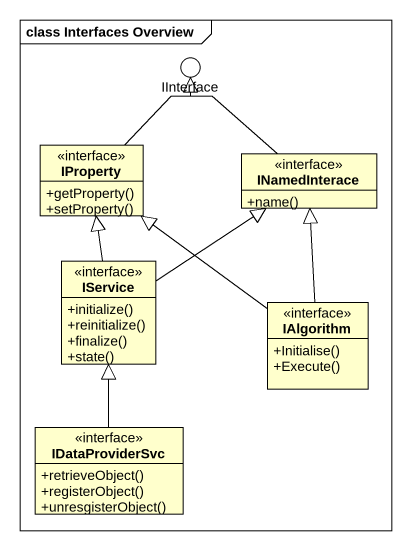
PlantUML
@startuml
mainframe class Interfaces Overview
allowmixing
hide circle
hide empty members
skinparam classAttributeIconSize 0
() IInterface
interface IProperty {
  +getProperty()
  +setProperty()
}
interface INamedInterace {
  +name()
}
interface IService {
  +initialize()
  +reinitialize()
  +finalize()
  +state()
}
interface IAlgorithm {
  +Initialise()
  +Execute()
}
interface IDataProviderSvc {
  +retrieveObject()
  +registerObject()
  +unresgisterObject()
}
IProperty -up-|> IInterface
INamedInterace -up-|> IInterface
IService -up-|> IProperty
IService -up-|> INamedInterace
IAlgorithm -up-|> IProperty
IAlgorithm -up-|> INamedInterace
IDataProviderSvc -up-|> IService
@enduml
